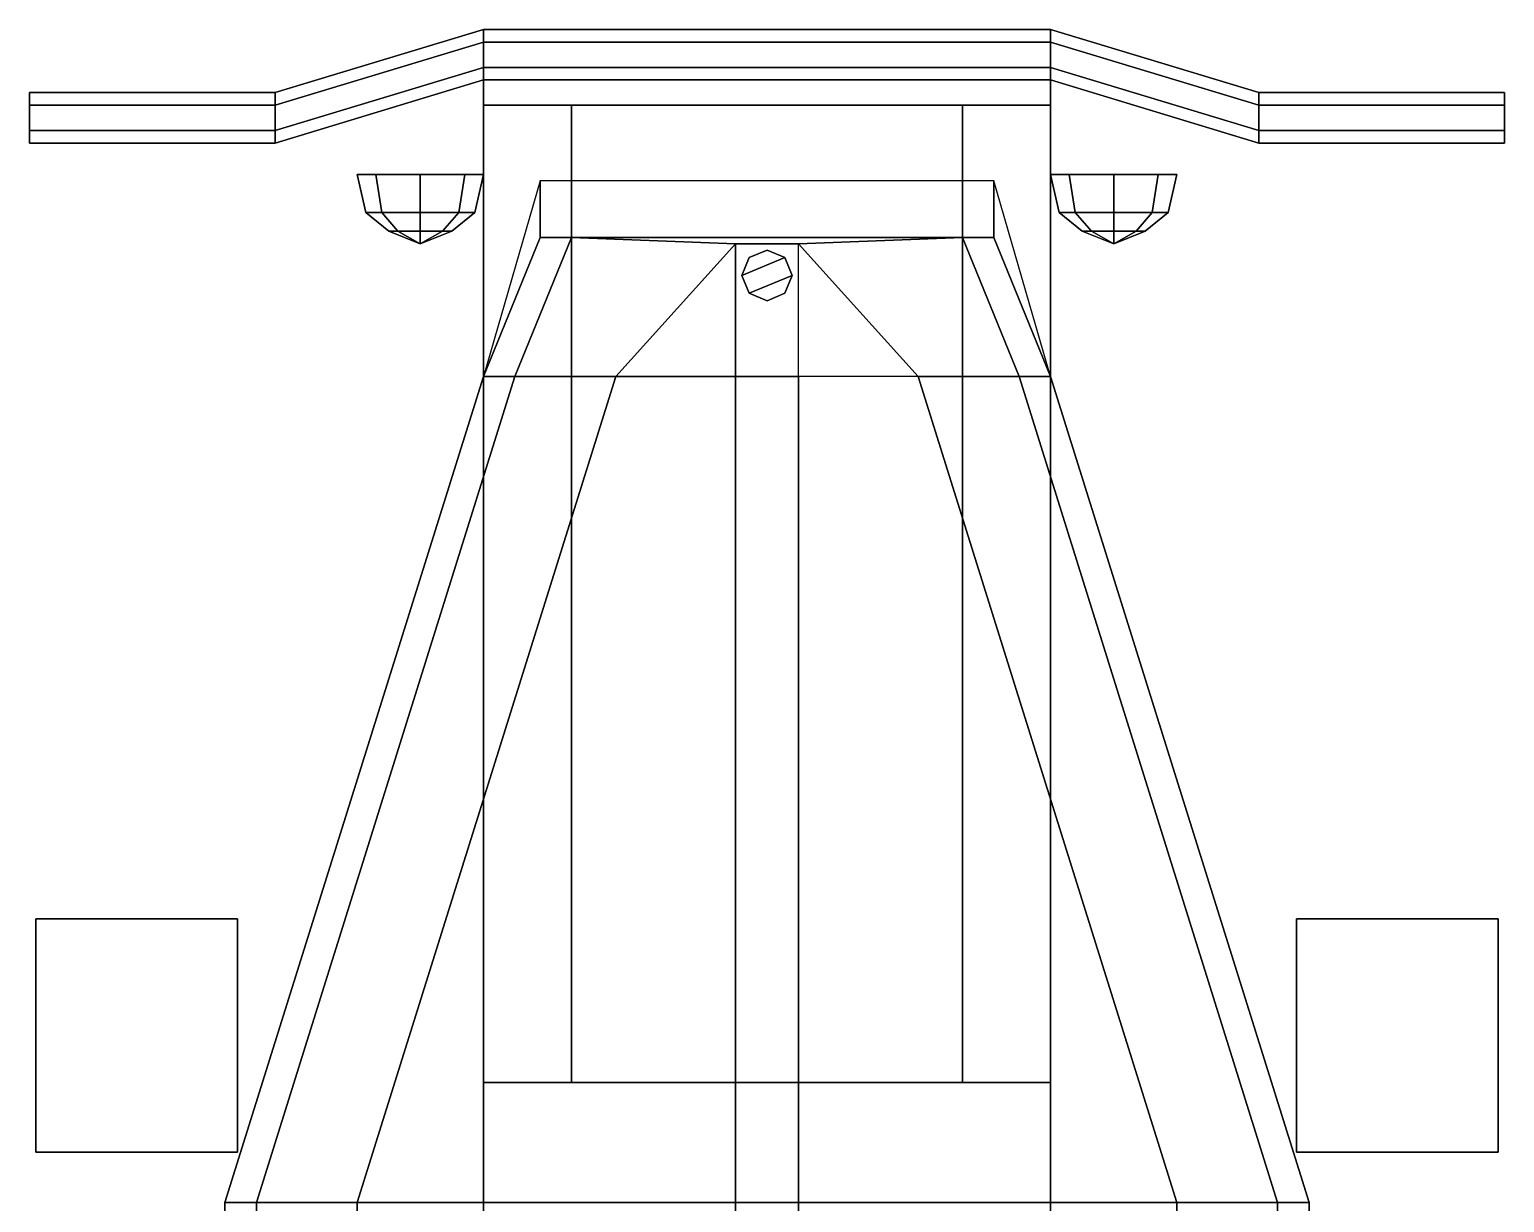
# Model space of a CAD drawing. Extents: x -1.26 to 1.26, y -3.48 to 3.45.
# Drawn here: x -1.17 to 1.17, y 1.59 to 3.45 of the extents above; entities that cross this region are included whole.
import ezdxf

# ---------------------------------------------------------------- set-up
doc = ezdxf.new("R2010")
doc.units = 0
doc.layers.get('0').update_dxf_attribs({"linetype": 'CONTINUOUS'})
doc.layers.add('FRAME', color=5, linetype='CONTINUOUS')

msp = doc.modelspace()

# ---------------------------------------------------------------- linework, layer by layer
for points in [[(-0.45, 3.43, 0.9046), (-0.45, 3.45, 0.87), (-0.78, 3.35, 0.87), (-0.78, 3.33, 0.9046)], [(-0.45, 3.45, 0.87), (-0.45, 3.43, 0.8354), (-0.78, 3.33, 0.8354), (-0.78, 3.35, 0.87)], [(0.45, 3.43, 0.9046), (0.45, 3.45, 0.87), (-0.45, 3.45, 0.87), (-0.45, 3.43, 0.9046)], [(0.45, 3.45, 0.87), (0.45, 3.43, 0.8354), (-0.45, 3.43, 0.8354), (-0.45, 3.45, 0.87)], [(0.45, 3.43, 0.8354), (0.45, 3.45, 0.87), (0.78, 3.35, 0.87), (0.78, 3.33, 0.8354)], [(0.45, 3.45, 0.87), (0.45, 3.43, 0.9046), (0.78, 3.33, 0.9046), (0.78, 3.35, 0.87)], [(-0.45, 3.39, 0.9046), (-0.45, 3.43, 0.9046), (-0.78, 3.33, 0.9046), (-0.78, 3.29, 0.9046)], [(-0.45, 3.43, 0.8354), (-0.45, 3.39, 0.8354), (-0.78, 3.29, 0.8354), (-0.78, 3.33, 0.8354)], [(0.45, 3.39, 0.9046), (0.45, 3.43, 0.9046), (-0.45, 3.43, 0.9046), (-0.45, 3.39, 0.9046)], [(0.45, 3.43, 0.8354), (0.45, 3.39, 0.8354), (-0.45, 3.39, 0.8354), (-0.45, 3.43, 0.8354)], [(0.45, 3.39, 0.8354), (0.45, 3.43, 0.8354), (0.78, 3.33, 0.8354), (0.78, 3.29, 0.8354)], [(0.45, 3.43, 0.9046), (0.45, 3.39, 0.9046), (0.78, 3.29, 0.9046), (0.78, 3.33, 0.9046)], [(-0.45, 3.37, 0.87), (-0.45, 3.39, 0.9046), (-0.78, 3.29, 0.9046), (-0.78, 3.27, 0.87)], [(-0.45, 3.39, 0.8354), (-0.45, 3.37, 0.87), (-0.78, 3.27, 0.87), (-0.78, 3.29, 0.8354)], [(0.45, 3.37, 0.87), (0.45, 3.39, 0.9046), (-0.45, 3.39, 0.9046), (-0.45, 3.37, 0.87)], [(0.45, 3.39, 0.8354), (0.45, 3.37, 0.87), (-0.45, 3.37, 0.87), (-0.45, 3.39, 0.8354)], [(0.45, 3.37, 0.87), (0.45, 3.39, 0.8354), (0.78, 3.29, 0.8354), (0.78, 3.27, 0.87)], [(0.45, 3.39, 0.9046), (0.45, 3.37, 0.87), (0.78, 3.27, 0.87), (0.78, 3.29, 0.9046)], [(-0.78, 3.33, 0.9046), (-0.78, 3.35, 0.87), (-1.17, 3.35, 0.87), (-1.17, 3.33, 0.9046)], [(-0.78, 3.35, 0.87), (-0.78, 3.33, 0.8354), (-1.17, 3.33, 0.8354), (-1.17, 3.35, 0.87)], [(-1.17, 3.29, 0.9046), (-1.17, 3.33, 0.9046), (-1.17, 3.35, 0.87), (-1.17, 3.27, 0.87)], [(-1.17, 3.27, 0.87), (-1.17, 3.35, 0.87), (-1.17, 3.33, 0.8354), (-1.17, 3.29, 0.8354)], [(0.78, 3.33, 0.8354), (0.78, 3.35, 0.87), (1.17, 3.35, 0.87), (1.17, 3.33, 0.8354)], [(0.78, 3.35, 0.87), (0.78, 3.33, 0.9046), (1.17, 3.33, 0.9046), (1.17, 3.35, 0.87)], [(1.17, 3.35, 0.87), (1.17, 3.27, 0.87), (1.17, 3.29, 0.8354), (1.17, 3.33, 0.8354)], [(1.17, 3.33, 0.9046), (1.17, 3.29, 0.9046), (1.17, 3.27, 0.87), (1.17, 3.35, 0.87)], [(-0.78, 3.29, 0.9046), (-0.78, 3.33, 0.9046), (-1.17, 3.33, 0.9046), (-1.17, 3.29, 0.9046)], [(-0.78, 3.33, 0.8354), (-0.78, 3.29, 0.8354), (-1.17, 3.29, 0.8354), (-1.17, 3.33, 0.8354)], [(0.78, 3.29, 0.8354), (0.78, 3.33, 0.8354), (1.17, 3.33, 0.8354), (1.17, 3.29, 0.8354)], [(0.78, 3.33, 0.9046), (0.78, 3.29, 0.9046), (1.17, 3.29, 0.9046), (1.17, 3.33, 0.9046)], [(-0.78, 3.27, 0.87), (-0.78, 3.29, 0.9046), (-1.17, 3.29, 0.9046), (-1.17, 3.27, 0.87)], [(-0.78, 3.29, 0.8354), (-0.78, 3.27, 0.87), (-1.17, 3.27, 0.87), (-1.17, 3.29, 0.8354)], [(0.78, 3.27, 0.87), (0.78, 3.29, 0.8354), (1.17, 3.29, 0.8354), (1.17, 3.27, 0.87)], [(0.78, 3.29, 0.9046), (0.78, 3.27, 0.87), (1.17, 3.27, 0.87), (1.17, 3.29, 0.9046)], [(-0.6366, 3.16, 1.05), (-0.65, 3.22, 1.05), (-0.6207, 3.22, 0.9793), (-0.6112, 3.16, 0.9888)], [(-0.6112, 3.16, 1.1112), (-0.6207, 3.22, 1.1207), (-0.65, 3.22, 1.05), (-0.6366, 3.16, 1.05)], [(-0.55, 3.22, 1.15), (-0.4793, 3.22, 1.1207), (-0.65, 3.22, 1.05), (-0.6207, 3.22, 1.1207)], [(-0.4793, 3.22, 1.1207), (-0.45, 3.22, 1.05), (-0.6207, 3.22, 0.9793), (-0.65, 3.22, 1.05)], [(-0.6112, 3.16, 0.9888), (-0.6207, 3.22, 0.9793), (-0.55, 3.22, 0.95), (-0.55, 3.16, 0.9634)], [(-0.55, 3.16, 1.1366), (-0.55, 3.22, 1.15), (-0.6207, 3.22, 1.1207), (-0.6112, 3.16, 1.1112)], [(-0.45, 3.22, 1.05), (-0.4793, 3.22, 0.9793), (-0.55, 3.22, 0.95), (-0.6207, 3.22, 0.9793)], [(-0.55, 3.16, 0.9634), (-0.55, 3.22, 0.95), (-0.4793, 3.22, 0.9793), (-0.4888, 3.16, 0.9888)], [(-0.4888, 3.16, 1.1112), (-0.4793, 3.22, 1.1207), (-0.55, 3.22, 1.15), (-0.55, 3.16, 1.1366)], [(-0.4888, 3.16, 0.9888), (-0.4793, 3.22, 0.9793), (-0.45, 3.22, 1.05), (-0.4634, 3.16, 1.05)], [(-0.4634, 3.16, 1.05), (-0.45, 3.22, 1.05), (-0.4793, 3.22, 1.1207), (-0.4888, 3.16, 1.1112)], [(-0.36, 3.21, 0.93), (-0.45, 2.9, 0.93), (-0.45, 2.9, 1.63), (-0.36, 3.12, 1.66)], [(0.36, 3.12, 1.66), (0.36, 3.21, 0.93), (-0.36, 3.21, 0.93), (-0.36, 3.12, 1.66)], [(0.45, 2.9, 1.63), (0.45, 2.9, 0.93), (0.36, 3.21, 0.93), (0.36, 3.12, 1.66)], [(0.6207, 3.22, 1.1207), (0.65, 3.22, 1.05), (0.4793, 3.22, 0.9793), (0.45, 3.22, 1.05)], [(0.4634, 3.16, 1.05), (0.45, 3.22, 1.05), (0.4793, 3.22, 0.9793), (0.4888, 3.16, 0.9888)], [(0.55, 3.22, 1.15), (0.6207, 3.22, 1.1207), (0.45, 3.22, 1.05), (0.4793, 3.22, 1.1207)], [(0.4888, 3.16, 1.1112), (0.4793, 3.22, 1.1207), (0.45, 3.22, 1.05), (0.4634, 3.16, 1.05)], [(0.65, 3.22, 1.05), (0.6207, 3.22, 0.9793), (0.55, 3.22, 0.95), (0.4793, 3.22, 0.9793)], [(0.4888, 3.16, 0.9888), (0.4793, 3.22, 0.9793), (0.55, 3.22, 0.95), (0.55, 3.16, 0.9634)], [(0.55, 3.16, 1.1366), (0.55, 3.22, 1.15), (0.4793, 3.22, 1.1207), (0.4888, 3.16, 1.1112)], [(0.55, 3.16, 0.9634), (0.55, 3.22, 0.95), (0.6207, 3.22, 0.9793), (0.6112, 3.16, 0.9888)], [(0.6112, 3.16, 1.1112), (0.6207, 3.22, 1.1207), (0.55, 3.22, 1.15), (0.55, 3.16, 1.1366)], [(0.6112, 3.16, 0.9888), (0.6207, 3.22, 0.9793), (0.65, 3.22, 1.05), (0.6366, 3.16, 1.05)], [(0.6366, 3.16, 1.05), (0.65, 3.22, 1.05), (0.6207, 3.22, 1.1207), (0.6112, 3.16, 1.1112)], [(-0.6, 3.13, 1.05), (-0.6366, 3.16, 1.05), (-0.6112, 3.16, 0.9888), (-0.5854, 3.13, 1.0146)], [(-0.5854, 3.13, 1.0854), (-0.6112, 3.16, 1.1112), (-0.6366, 3.16, 1.05), (-0.6, 3.13, 1.05)], [(-0.5854, 3.13, 1.0146), (-0.6112, 3.16, 0.9888), (-0.55, 3.16, 0.9634), (-0.55, 3.13, 1)], [(-0.55, 3.13, 1.1), (-0.55, 3.16, 1.1366), (-0.6112, 3.16, 1.1112), (-0.5854, 3.13, 1.0854)], [(-0.55, 3.13, 1), (-0.55, 3.16, 0.9634), (-0.4888, 3.16, 0.9888), (-0.5146, 3.13, 1.0146)], [(-0.5146, 3.13, 1.0854), (-0.4888, 3.16, 1.1112), (-0.55, 3.16, 1.1366), (-0.55, 3.13, 1.1)], [(-0.5146, 3.13, 1.0146), (-0.4888, 3.16, 0.9888), (-0.4634, 3.16, 1.05), (-0.5, 3.13, 1.05)], [(-0.5, 3.13, 1.05), (-0.4634, 3.16, 1.05), (-0.4888, 3.16, 1.1112), (-0.5146, 3.13, 1.0854)], [(0.5, 3.13, 1.05), (0.4634, 3.16, 1.05), (0.4888, 3.16, 0.9888), (0.5146, 3.13, 1.0146)], [(0.5146, 3.13, 1.0854), (0.4888, 3.16, 1.1112), (0.4634, 3.16, 1.05), (0.5, 3.13, 1.05)], [(0.5146, 3.13, 1.0146), (0.4888, 3.16, 0.9888), (0.55, 3.16, 0.9634), (0.55, 3.13, 1)], [(0.55, 3.13, 1.1), (0.55, 3.16, 1.1366), (0.4888, 3.16, 1.1112), (0.5146, 3.13, 1.0854)], [(0.55, 3.13, 1), (0.55, 3.16, 0.9634), (0.6112, 3.16, 0.9888), (0.5854, 3.13, 1.0146)], [(0.5854, 3.13, 1.0854), (0.6112, 3.16, 1.1112), (0.55, 3.16, 1.1366), (0.55, 3.13, 1.1)], [(0.5854, 3.13, 1.0146), (0.6112, 3.16, 0.9888), (0.6366, 3.16, 1.05), (0.6, 3.13, 1.05)], [(0.6, 3.13, 1.05), (0.6366, 3.16, 1.05), (0.6112, 3.16, 1.1112), (0.5854, 3.13, 1.0854)], [(-0.55, 3.11, 1.05), (-0.6, 3.13, 1.05), (-0.5854, 3.13, 1.0146), (-0.55, 3.11, 1.05)], [(-0.55, 3.11, 1.05), (-0.5854, 3.13, 1.0854), (-0.6, 3.13, 1.05), (-0.55, 3.11, 1.05)], [(-0.55, 3.11, 1.05), (-0.5854, 3.13, 1.0146), (-0.55, 3.13, 1), (-0.55, 3.11, 1.05)], [(-0.55, 3.11, 1.05), (-0.55, 3.13, 1.1), (-0.5854, 3.13, 1.0854), (-0.55, 3.11, 1.05)], [(-0.55, 3.11, 1.05), (-0.55, 3.13, 1), (-0.5146, 3.13, 1.0146), (-0.55, 3.11, 1.05)], [(-0.55, 3.11, 1.05), (-0.5146, 3.13, 1.0146), (-0.5, 3.13, 1.05), (-0.55, 3.11, 1.05)], [(-0.55, 3.11, 1.05), (-0.5, 3.13, 1.05), (-0.5146, 3.13, 1.0854), (-0.55, 3.11, 1.05)], [(-0.55, 3.11, 1.05), (-0.5146, 3.13, 1.0854), (-0.55, 3.13, 1.1), (-0.55, 3.11, 1.05)], [(-0.45, 2.9, 1.63), (-0.4, 2.9, 1.68), (-0.31, 3.12, 1.71), (-0.36, 3.12, 1.66)], [(-0.4, 2.9, 1.68), (-0.24, 2.9, 1.72), (-0.05, 3.11, 1.75), (-0.31, 3.12, 1.71)], [(-0.36, 3.12, 1.66), (-0.31, 3.12, 1.71), (0.31, 3.12, 1.71), (0.36, 3.12, 1.66)], [(0.05, 3.11, 1.75), (0.31, 3.12, 1.71), (-0.31, 3.12, 1.71), (-0.05, 3.11, 1.75)], [(0.05, 3.11, 1.75), (0.24, 2.9, 1.72), (0.4, 2.9, 1.68), (0.31, 3.12, 1.71)], [(0.31, 3.12, 1.71), (0.4, 2.9, 1.68), (0.45, 2.9, 1.63), (0.36, 3.12, 1.66)], [(0.55, 3.11, 1.05), (0.5, 3.13, 1.05), (0.5146, 3.13, 1.0146), (0.55, 3.11, 1.05)], [(0.55, 3.11, 1.05), (0.5146, 3.13, 1.0854), (0.5, 3.13, 1.05), (0.55, 3.11, 1.05)], [(0.55, 3.11, 1.05), (0.5146, 3.13, 1.0146), (0.55, 3.13, 1), (0.55, 3.11, 1.05)], [(0.55, 3.11, 1.05), (0.55, 3.13, 1.1), (0.5146, 3.13, 1.0854), (0.55, 3.11, 1.05)], [(0.55, 3.11, 1.05), (0.5854, 3.13, 1.0146), (0.6, 3.13, 1.05), (0.55, 3.11, 1.05)], [(0.55, 3.11, 1.05), (0.55, 3.13, 1), (0.5854, 3.13, 1.0146), (0.55, 3.11, 1.05)], [(0.55, 3.11, 1.05), (0.5854, 3.13, 1.0854), (0.55, 3.13, 1.1), (0.55, 3.11, 1.05)], [(0.55, 3.11, 1.05), (0.6, 3.13, 1.05), (0.5854, 3.13, 1.0854), (0.55, 3.11, 1.05)], [(-0.24, 2.9, 1.72), (-0.24, 2.9, 1.72), (-0.05, 2.9, 1.75), (-0.05, 3.11, 1.75)], [(-0.05, 3.11, 1.75), (-0.05, 2.9, 1.75), (0.05, 2.9, 1.75), (0.05, 3.11, 1.75)], [(0, 3.1, 1.78), (-0.0283, 3.0883, 1.78), (-0.04, 3.06, 1.78), (0.0283, 3.0883, 1.78)], [(0, 3.1, 1.75), (-0.0283, 3.0883, 1.75), (-0.0283, 3.0883, 1.78), (0, 3.1, 1.78)], [(0.0283, 3.0883, 1.75), (0, 3.1, 1.75), (0, 3.1, 1.78), (0.0283, 3.0883, 1.78)], [(-0.0283, 3.0883, 1.75), (-0.04, 3.06, 1.75), (-0.04, 3.06, 1.78), (-0.0283, 3.0883, 1.78)], [(0.0283, 3.0883, 1.78), (-0.04, 3.06, 1.78), (-0.0283, 3.0317, 1.78), (0.04, 3.06, 1.78)], [(0.04, 3.06, 1.75), (0.0283, 3.0883, 1.75), (0.0283, 3.0883, 1.78), (0.04, 3.06, 1.78)], [(-0.04, 3.06, 1.75), (-0.0283, 3.0317, 1.75), (-0.0283, 3.0317, 1.78), (-0.04, 3.06, 1.78)], [(0.04, 3.06, 1.78), (-0.0283, 3.0317, 1.78), (0, 3.02, 1.78), (0.0283, 3.0317, 1.78)], [(0.0283, 3.0317, 1.75), (0.04, 3.06, 1.75), (0.04, 3.06, 1.78), (0.0283, 3.0317, 1.78)], [(-0.0283, 3.0317, 1.75), (0, 3.02, 1.75), (0, 3.02, 1.78), (-0.0283, 3.0317, 1.78)], [(0, 3.02, 1.75), (0.0283, 3.0317, 1.75), (0.0283, 3.0317, 1.78), (0, 3.02, 1.78)], [(-0.45, 2.9, 0.93), (-0.86, 1.59, 0.93), (-0.86, 1.59, 1.63), (-0.45, 2.9, 1.63)], [(-0.45, 2.9, 1.63), (-0.86, 1.59, 1.63), (-0.81, 1.59, 1.69), (-0.4, 2.9, 1.68)], [(-0.81, 1.59, 1.69), (-0.65, 1.59, 1.75), (-0.24, 2.9, 1.72), (-0.4, 2.9, 1.68)], [(-0.24, 2.9, 1.72), (-0.65, 1.59, 1.75), (-0.05, 1.59, 1.82), (-0.05, 2.9, 1.75)], [(-0.05, 2.9, 1.75), (-0.05, 1.59, 1.82), (0.05, 1.59, 1.82), (0.05, 2.9, 1.75)], [(0.05, 1.59, 1.82), (0.65, 1.59, 1.75), (0.24, 2.9, 1.72), (0.05, 2.9, 1.75)], [(0.24, 2.9, 1.72), (0.65, 1.59, 1.75), (0.81, 1.59, 1.69), (0.4, 2.9, 1.68)], [(0.81, 1.59, 1.69), (0.86, 1.59, 1.63), (0.45, 2.9, 1.63), (0.4, 2.9, 1.68)], [(0.86, 1.59, 1.63), (0.86, 1.59, 0.93), (0.45, 2.9, 0.93), (0.45, 2.9, 1.63)], [(-0.84, 2.04, 0.51), (-0.84, 1.67, 0.51), (-1.16, 1.67, 0.51), (-1.16, 2.04, 0.51)], [(-1.16, 2.04, 0.94), (-1.16, 1.67, 0.94), (-0.84, 1.67, 0.94), (-0.84, 2.04, 0.94)], [(-0.84, 2.04, 0.94), (-0.84, 2.04, 0.51), (-1.16, 2.04, 0.51), (-1.16, 2.04, 0.94)], [(-1.16, 2.04, 0.51), (-1.16, 1.67, 0.51), (-1.16, 1.67, 0.94), (-1.16, 2.04, 0.94)], [(-0.84, 1.67, 0.94), (-0.84, 1.67, 0.51), (-0.84, 2.04, 0.51), (-0.84, 2.04, 0.94)], [(0.84, 2.04, 0.51), (0.84, 1.67, 0.51), (0.84, 1.67, 0.94), (0.84, 2.04, 0.94)], [(1.16, 2.04, 0.94), (1.16, 2.04, 0.51), (0.84, 2.04, 0.51), (0.84, 2.04, 0.94)], [(1.16, 2.04, 0.51), (1.16, 1.67, 0.51), (0.84, 1.67, 0.51), (0.84, 2.04, 0.51)], [(0.84, 2.04, 0.94), (0.84, 1.67, 0.94), (1.16, 1.67, 0.94), (1.16, 2.04, 0.94)], [(1.16, 1.67, 0.94), (1.16, 1.67, 0.51), (1.16, 2.04, 0.51), (1.16, 2.04, 0.94)], [(-1.16, 1.67, 0.94), (-1.16, 1.67, 0.51), (-0.84, 1.67, 0.51), (-0.84, 1.67, 0.94)], [(0.84, 1.67, 0.94), (0.84, 1.67, 0.51), (1.16, 1.67, 0.51), (1.16, 1.67, 0.94)], [(-0.86, 1.59, 1.63), (-0.86, 1.59, 0.93), (-0.86, 1.49, 1.06), (-0.86, 1.36, 1.63)], [(-0.81, 1.59, 1.69), (-0.86, 1.59, 1.63), (-0.86, 1.36, 1.63), (-0.81, 1.36, 1.69)], [(-0.65, 1.36, 1.75), (-0.65, 1.59, 1.75), (-0.81, 1.59, 1.69), (-0.81, 1.36, 1.69)], [(-0.05, 1.59, 1.82), (-0.65, 1.59, 1.75), (-0.65, 1.36, 1.75), (-0.05, 1.36, 1.82)], [(0.05, 1.36, 1.82), (0.05, 1.59, 1.82), (-0.05, 1.59, 1.82), (-0.05, 1.36, 1.82)], [(0.65, 1.36, 1.75), (0.65, 1.59, 1.75), (0.05, 1.59, 1.82), (0.05, 1.36, 1.82)], [(0.81, 1.59, 1.69), (0.65, 1.59, 1.75), (0.65, 1.36, 1.75), (0.81, 1.36, 1.69)], [(0.86, 1.36, 1.63), (0.86, 1.59, 1.63), (0.81, 1.59, 1.69), (0.81, 1.36, 1.69)], [(0.86, 1.49, 1.06), (0.86, 1.59, 0.93), (0.86, 1.59, 1.63), (0.86, 1.36, 1.63)]]:
    msp.add_3dface(points)
at = {"layer": 'FRAME'}
for points in [[(0.45, 3.37, 0.93), (0.45, 3.37, 0.76), (-0.45, 3.37, 0.76), (-0.45, 3.37, 0.93)], [(-0.45, 3.37, 0.76), (0.45, 3.37, 0.76), (0.45, 3.33, 0.76), (-0.45, 3.33, 0.76)], [(-0.45, 3.33, 0.93), (0.45, 3.33, 0.93), (0.45, 3.37, 0.93), (-0.45, 3.37, 0.93)], [(-0.45, 3.37, 0.93), (-0.45, 3.37, 0.76), (-0.45, 3.33, 0.76), (-0.45, 3.33, 0.93)], [(0.45, 3.33, 0.93), (0.45, 3.33, 0.76), (0.45, 3.37, 0.76), (0.45, 3.37, 0.93)], [(-0.45, 3.33, 0.76), (-0.45, 1.78, 0.67), (-0.45, 1.78, 0.93), (-0.45, 3.33, 0.93)], [(-0.31, 3.33, 0.76), (-0.31, 1.78, 0.67), (-0.45, 1.78, 0.67), (-0.45, 3.33, 0.76)], [(-0.45, 3.33, 0.93), (-0.45, 1.78, 0.93), (-0.31, 1.78, 0.93), (-0.31, 3.33, 0.93)], [(-0.31, 1.78, 0.93), (-0.31, 1.78, 0.67), (-0.31, 3.33, 0.76), (-0.31, 3.33, 0.93)], [(-0.31, 3.33, 0.76), (0.31, 3.33, 0.76), (0.31, 3.33, 0.93), (-0.31, 3.33, 0.93)], [(0.31, 3.33, 0.76), (0.31, 1.78, 0.67), (0.31, 1.78, 0.93), (0.31, 3.33, 0.93)], [(0.45, 3.33, 0.76), (0.45, 1.78, 0.67), (0.31, 1.78, 0.67), (0.31, 3.33, 0.76)], [(0.31, 3.33, 0.93), (0.31, 1.78, 0.93), (0.45, 1.78, 0.93), (0.45, 3.33, 0.93)], [(0.45, 1.78, 0.93), (0.45, 1.78, 0.67), (0.45, 3.33, 0.76), (0.45, 3.33, 0.93)], [(-0.45, 1.78, 0.67), (-0.45, -3.07, 0.62), (-0.45, -3.07, 0.93), (-0.45, 1.78, 0.93)], [(-0.45, 1.78, 0.93), (-0.45, -3.07, 0.93), (0.45, -3.07, 0.93), (0.45, 1.78, 0.93)], [(-0.45, 1.29, 0.39), (-0.45, -2.73, 0.39), (-0.45, -3.07, 0.62), (-0.45, 1.78, 0.67)], [(0.45, 1.78, 0.67), (0.45, 1.29, 0.39), (-0.45, 1.29, 0.39), (-0.45, 1.78, 0.67)], [(0.31, 1.78, 0.93), (0.31, 1.78, 0.67), (-0.31, 1.78, 0.67), (-0.31, 1.78, 0.93)], [(0.45, -3.07, 0.93), (0.45, -3.07, 0.62), (0.45, 1.78, 0.67), (0.45, 1.78, 0.93)], [(0.45, -3.07, 0.62), (0.45, -2.73, 0.39), (0.45, 1.29, 0.39), (0.45, 1.78, 0.67)]]:
    msp.add_3dface(points, dxfattribs=at)

doc.saveas('drawing.dxf')
